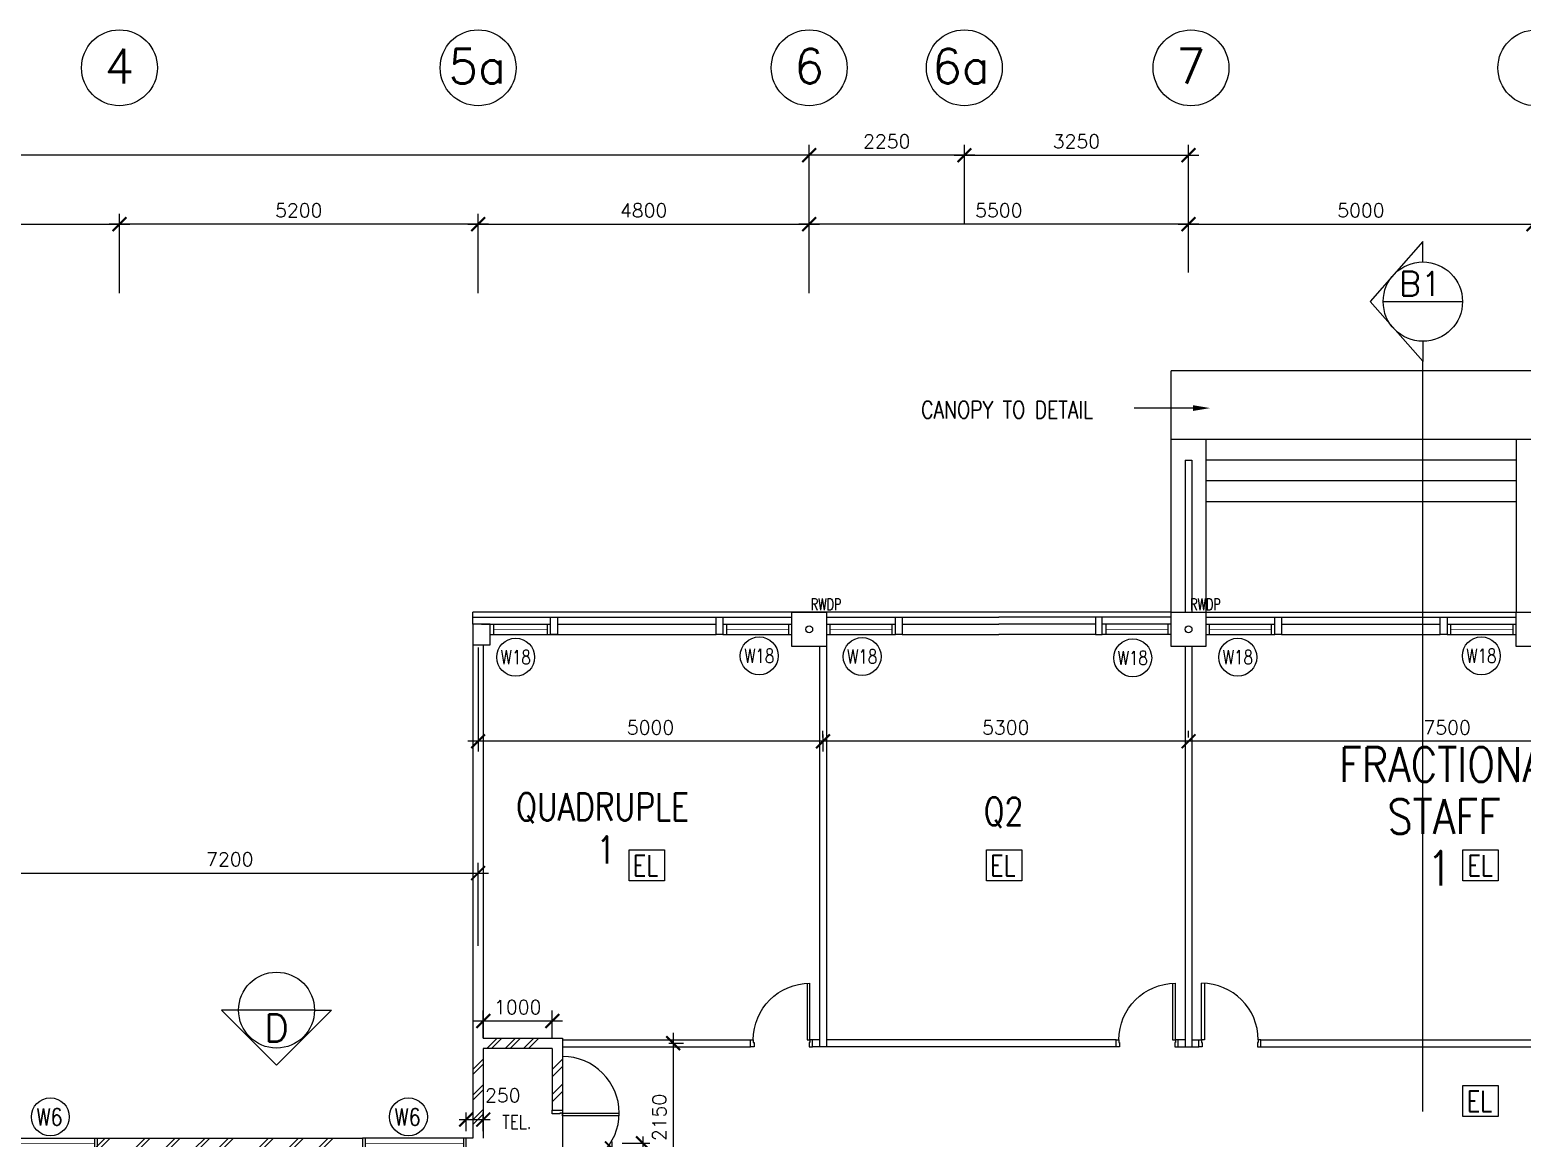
# Model space of a CAD drawing. Header units: feet. Extents: x 1613173 to 1750704, y -859418 to -757301.
# Drawn here: x 1639161 to 1660797, y -783799 to -767735 of the extents above; entities that cross this region are included whole.
import ezdxf
from ezdxf.enums import TextEntityAlignment as Align

# ---------------------------------------------------------------- set-up
doc = ezdxf.new("R2010")
doc.units = ezdxf.units.FT
doc.header["$LTSCALE"] = 13
doc.header["$MEASUREMENT"] = 0
doc.linetypes.add('HIDDEN', pattern=[0.375, 0.25, -0.125])
doc.layers.get('0').update_dxf_attribs({"linetype": 'CONTINUOUS'})
for name, color, linetype in [('-EL & K', 10, 'CONTINUOUS'), ('AR', 7, 'CONTINUOUS'), ('AR1', 7, 'CONTINUOUS'), ('COL', 3, 'CONTINUOUS'), ('DIM', 7, 'CONTINUOUS'), ('DR', 7, 'CONTINUOUS'), ('extension', 1, 'CONTINUOUS'), ('GRID-T', 7, 'CONTINUOUS'), ('H', 1, 'CONTINUOUS'), ('hatch', 7, 'CONTINUOUS'), ('LINE', 7, 'CONTINUOUS'), ('partition', 7, 'CONTINUOUS'), ('RWDP', 145, 'CONTINUOUS'), ('SPEC', 7, 'CONTINUOUS'), ('stair', 7, 'CONTINUOUS'), ('T25', 7, 'CONTINUOUS'), ('T50', 4, 'CONTINUOUS'), ('WALL', 2, 'CONTINUOUS'), ('WIN', 5, 'CONTINUOUS'), ('WIN-T', 7, 'CONTINUOUS')]:
    doc.layers.add(name, color=color, linetype=linetype)
doc.styles.add('DIMTEXT', font='romans.shx', dxfattribs={"width": 0.8})
doc.styles.add('E', font='ROMANS.SHX', dxfattribs={"width": 0.9})
doc.styles.add('ROMANS', font='romans')
doc.styles.get("Standard").update_dxf_attribs({"font": 'ROMANS.SHX'})
doc.dimstyles.new('STANDARD$0', dxfattribs={"dimscale": 0, "dimtxt": 8, "dimasz": 6, "dimexe": 1, "dimexo": 1, "dimgap": 3, "dimtad": 1, "dimdec": 0, "dimlfac": -1, "dimrnd": 1, "dimzin": 0, "dimdsep": 46, "dimtxsty": 'Standard', "dimcen": 0, "dimclrd": 5, "dimclre": 250, "dimadec": 0, "dimazin": 0, "dimtfac": 1, "dimtdec": 4, "dimtofl": 0, "dimtmove": 0, "dimatfit": 3, "dimfxl": 1, "dimtolj": 1, "dimtzin": 0, "dimarcsym": 0})

# ---------------------------------------------------------------- blocks, each defined once
blk = doc.blocks.new('_ARCHTICK')
at = {"color": 0, "linetype": 'ByBlock', "const_width": 0.15}
blk.add_lwpolyline([(-0.5, -0.5), (0.5, 0.5)], dxfattribs=at)
blk = doc.blocks.new('*D147')
at = {"layer": 'DIM', "color": 7, "lineweight": -2, "transparency": 16777216}
for p, q in [((1650610, -769552), (1625310, -769552)), ((1625460, -770950), (1625460, -769402)), ((1650460, -770950), (1650460, -769402))]:
    blk.add_line(p, q, dxfattribs=at)
at = {"layer": 'DIM', "color": 7, "lineweight": -2, "transparency": 16777216, "xscale": 200, "yscale": 200, "zscale": 200}
for p, rotation in [((1625460, -769552), 180.0000000117521), ((1650460, -769552), 1.175219921378812e-08)]:
    blk.add_blockref('_ARCHTICK', p, dxfattribs=dict(at, rotation=rotation))
at = {"layer": 'DIM', "color": 7, "transparency": 16777216, "insert": (1637960, -769352), "char_height": 200, "attachment_point": 5, "rotation": 0, "style": 'ROMANS'}
blk.add_mtext('\\A1;25000', dxfattribs=at)
blk = doc.blocks.new('*D148')
at = {"layer": 'DIM', "color": 7, "lineweight": -2, "transparency": 16777216}
for p, q in [((1645660, -771552), (1645660, -770402)), ((1650460, -771552), (1650460, -770402)), ((1645510, -770552), (1650610, -770552))]:
    blk.add_line(p, q, dxfattribs=at)
at = {"layer": 'DIM', "color": 7, "lineweight": -2, "transparency": 16777216, "xscale": 200, "yscale": 200, "zscale": 200, "rotation": 180}
blk.add_blockref('_ARCHTICK', (1645660, -770552), dxfattribs=at)
at = {"layer": 'DIM', "color": 7, "lineweight": -2, "transparency": 16777216, "xscale": 200, "yscale": 200, "zscale": 200}
blk.add_blockref('_ARCHTICK', (1650460, -770552), dxfattribs=at)
at = {"layer": 'DIM', "color": 7, "transparency": 16777216, "insert": (1648060, -770352), "char_height": 200, "attachment_point": 5, "style": 'ROMANS'}
blk.add_mtext('\\A1;4800', dxfattribs=at)
blk = doc.blocks.new('*D149')
at = {"layer": 'DIM', "color": 7, "lineweight": -2, "transparency": 16777216}
for p, q in [((1640460, -771552), (1640460, -770402)), ((1645660, -771552), (1645660, -770402)), ((1645810, -770552), (1640310, -770552))]:
    blk.add_line(p, q, dxfattribs=at)
at = {"layer": 'DIM', "color": 7, "lineweight": -2, "transparency": 16777216, "xscale": 200, "yscale": 200, "zscale": 200}
for p, rotation in [((1640460, -770552), 180.0000000117547), ((1645660, -770552), 1.175475716763685e-08)]:
    blk.add_blockref('_ARCHTICK', p, dxfattribs=dict(at, rotation=rotation))
at = {"layer": 'DIM', "color": 7, "transparency": 16777216, "insert": (1643060, -770352), "char_height": 200, "attachment_point": 5, "rotation": 0, "style": 'ROMANS'}
blk.add_mtext('\\A1;5200', dxfattribs=at)
blk = doc.blocks.new('*D151')
at = {"layer": 'DIM', "color": 7, "lineweight": -2, "transparency": 16777216}
for p, q in [((1638310, -779957), (1645810, -779957)), ((1638460, -781014), (1638460, -779807)), ((1645660, -781014), (1645660, -779807))]:
    blk.add_line(p, q, dxfattribs=at)
at = {"layer": 'DIM', "color": 7, "lineweight": -2, "transparency": 16777216, "xscale": 200, "yscale": 200, "zscale": 200, "rotation": 180}
blk.add_blockref('_ARCHTICK', (1638460, -779957), dxfattribs=at)
at = {"layer": 'DIM', "color": 7, "lineweight": -2, "transparency": 16777216, "xscale": 200, "yscale": 200, "zscale": 200}
blk.add_blockref('_ARCHTICK', (1645660, -779957), dxfattribs=at)
at = {"layer": 'DIM', "color": 7, "transparency": 16777216, "insert": (1642060, -779757), "char_height": 200, "attachment_point": 5, "style": 'ROMANS'}
blk.add_mtext('\\A1;7200', dxfattribs=at)
blk = doc.blocks.new('*D153')
at = {"layer": 'DIM', "color": 7, "lineweight": -2, "transparency": 16777216}
for p, q in [((1635460, -771552), (1635460, -770402)), ((1640460, -771552), (1640460, -770402)), ((1635310, -770552), (1640610, -770552))]:
    blk.add_line(p, q, dxfattribs=at)
at = {"layer": 'DIM', "color": 7, "lineweight": -2, "transparency": 16777216, "xscale": 200, "yscale": 200, "zscale": 200, "rotation": 180}
blk.add_blockref('_ARCHTICK', (1635460, -770552), dxfattribs=at)
at = {"layer": 'DIM', "color": 7, "lineweight": -2, "transparency": 16777216, "xscale": 200, "yscale": 200, "zscale": 200}
blk.add_blockref('_ARCHTICK', (1640460, -770552), dxfattribs=at)
at = {"layer": 'DIM', "color": 7, "transparency": 16777216, "insert": (1637960, -770352), "char_height": 200, "attachment_point": 5, "style": 'ROMANS'}
blk.add_mtext('\\A1;5000', dxfattribs=at)
blk = doc.blocks.new('d900-1b1')
at = {"layer": 'DR'}
for p, q in [((40, 100), (40, 920)), ((80, 919), (80, 100)), ((0, 0), (0, 100)), ((0, 100), (40, 100)), ((50, 0), (0, 0)), ((80, 100), (40, 100)), ((40, 100), (40, 60)), ((40, 60), (50, 60)), ((50, 60), (50, 0)), ((860, 60), (850, 60)), ((850, 60), (850, 0)), ((850, 0), (900, 0)), ((860, 100), (860, 60)), ((900, 100), (860, 100)), ((900, 0), (900, 100))]:
    blk.add_line(p, q, dxfattribs=at)
blk.add_arc((40, 100), 820, 0, 90, dxfattribs=at)
blk = doc.blocks.new('*D166')
at = {"layer": 'DIM', "color": 7, "lineweight": -2, "transparency": 16777216}
for p, q in [((1652860, -769552), (1650310, -769552)), ((1650460, -770552), (1650460, -769402)), ((1652710, -770552), (1652710, -769402))]:
    blk.add_line(p, q, dxfattribs=at)
at = {"layer": 'DIM', "color": 7, "lineweight": -2, "transparency": 16777216, "xscale": 200, "yscale": 200, "zscale": 200}
for p, rotation in [((1650460, -769552), 179.999999988228), ((1652710, -769552), 359.999999988228)]:
    blk.add_blockref('_ARCHTICK', p, dxfattribs=dict(at, rotation=rotation))
at = {"layer": 'DIM', "color": 7, "transparency": 16777216, "insert": (1651585, -769352), "char_height": 200, "attachment_point": 5, "rotation": 360, "style": 'ROMANS'}
blk.add_mtext('\\A1;2250', dxfattribs=at)
blk = doc.blocks.new('*D169')
at = {"layer": 'DIM', "color": 7, "lineweight": -2, "transparency": 16777216}
for p, q in [((1650460, -771252), (1650460, -770402)), ((1655960, -771252), (1655960, -770402)), ((1656110, -770552), (1650310, -770552))]:
    blk.add_line(p, q, dxfattribs=at)
at = {"layer": 'DIM', "color": 7, "lineweight": -2, "transparency": 16777216, "xscale": 200, "yscale": 200, "zscale": 200}
for p, rotation in [((1650460, -770552), 179.9999999882509), ((1655960, -770552), 359.9999999882509)]:
    blk.add_blockref('_ARCHTICK', p, dxfattribs=dict(at, rotation=rotation))
at = {"layer": 'DIM', "color": 7, "transparency": 16777216, "insert": (1653210, -770352), "char_height": 200, "attachment_point": 5, "rotation": 360, "style": 'ROMANS'}
blk.add_mtext('\\A1;5500', dxfattribs=at)
blk = doc.blocks.new('*D170')
at = {"layer": 'DIM', "color": 7, "lineweight": -2, "transparency": 16777216}
for p, q in [((1655960, -771252), (1655960, -770402)), ((1660960, -771252), (1660960, -770402)), ((1655810, -770552), (1661110, -770552))]:
    blk.add_line(p, q, dxfattribs=at)
at = {"layer": 'DIM', "color": 7, "lineweight": -2, "transparency": 16777216, "xscale": 200, "yscale": 200, "zscale": 200, "rotation": 180}
blk.add_blockref('_ARCHTICK', (1655960, -770552), dxfattribs=at)
at = {"layer": 'DIM', "color": 7, "lineweight": -2, "transparency": 16777216, "xscale": 200, "yscale": 200, "zscale": 200}
blk.add_blockref('_ARCHTICK', (1660960, -770552), dxfattribs=at)
at = {"layer": 'DIM', "color": 7, "transparency": 16777216, "insert": (1658460, -770352), "char_height": 200, "attachment_point": 5, "style": 'ROMANS'}
blk.add_mtext('\\A1;5000', dxfattribs=at)
blk = doc.blocks.new('*D180')
at = {"layer": 'DIM', "color": 7, "lineweight": -2, "transparency": 16777216}
for p, q in [((1652560, -769552), (1656110, -769552)), ((1652710, -770552), (1652710, -769402)), ((1655960, -770552), (1655960, -769402))]:
    blk.add_line(p, q, dxfattribs=at)
at = {"layer": 'DIM', "color": 7, "lineweight": -2, "transparency": 16777216, "xscale": 200, "yscale": 200, "zscale": 200, "rotation": 180}
blk.add_blockref('_ARCHTICK', (1652710, -769552), dxfattribs=at)
at = {"layer": 'DIM', "color": 7, "lineweight": -2, "transparency": 16777216, "xscale": 200, "yscale": 200, "zscale": 200}
blk.add_blockref('_ARCHTICK', (1655960, -769552), dxfattribs=at)
at = {"layer": 'DIM', "color": 7, "transparency": 16777216, "insert": (1654335, -769352), "char_height": 200, "attachment_point": 5, "style": 'ROMANS'}
blk.add_mtext('\\A1;3250', dxfattribs=at)
blk = doc.blocks.new('*D207')
at = {"layer": 'DIM', "color": 7, "lineweight": -2, "transparency": 16777216}
for p, q in [((1648488, -782274), (1648488, -784724)), ((1648423, -782424), (1648638, -782424)), ((1648423, -784574), (1648638, -784574))]:
    blk.add_line(p, q, dxfattribs=at)
at = {"layer": 'DIM', "color": 7, "lineweight": -2, "transparency": 16777216, "xscale": 200, "yscale": 200, "zscale": 200}
for p, rotation in [((1648488, -782424), 90), ((1648488, -784574), 270)]:
    blk.add_blockref('_ARCHTICK', p, dxfattribs=dict(at, rotation=rotation))
at = {"layer": 'DIM', "color": 7, "transparency": 16777216, "insert": (1648288, -783499), "char_height": 200, "attachment_point": 5, "rotation": 90, "style": 'ROMANS'}
blk.add_mtext('\\A1;2150', dxfattribs=at)
blk = doc.blocks.new('DR-900-B')
at = {"layer": 'DR'}
for p, q in [((0, 900), (-150, 900)), ((-150, 900), (-150, 860)), ((0, 850), (0, 900)), ((-150, 860), (-110, 860)), ((-110, 860), (-110, 850)), ((-110, 850), (0, 850)), ((-150, 40), (-970, 40)), ((-969, 80), (-150, 80)), ((-150, 80), (-150, 40)), ((-150, 40), (-110, 40)), ((-150, 0), (-150, 40)), ((0, 0), (-150, 0)), ((-110, 50), (0, 50)), ((-110, 40), (-110, 50)), ((0, 50), (0, 0))]:
    blk.add_line(p, q, dxfattribs=at)
blk.add_arc((-150, 40), 820, 90, 180, dxfattribs=at)
blk = doc.blocks.new('*D256')
at = {"layer": 'DIM', "color": 7, "lineweight": -2, "transparency": 16777216}
for p, q in [((1645585, -782101), (1646885, -782101)), ((1645735, -782349), (1645735, -781951)), ((1646735, -782349), (1646735, -781951))]:
    blk.add_line(p, q, dxfattribs=at)
at = {"layer": 'DIM', "color": 7, "lineweight": -2, "transparency": 16777216, "xscale": 200, "yscale": 200, "zscale": 200, "rotation": 180}
blk.add_blockref('_ARCHTICK', (1645735, -782101), dxfattribs=at)
at = {"layer": 'DIM', "color": 7, "lineweight": -2, "transparency": 16777216, "xscale": 200, "yscale": 200, "zscale": 200}
blk.add_blockref('_ARCHTICK', (1646735, -782101), dxfattribs=at)
at = {"layer": 'DIM', "color": 7, "transparency": 16777216, "insert": (1646235, -781901), "char_height": 200, "attachment_point": 5, "style": 'ROMANS'}
blk.add_mtext('\\A1;1000', dxfattribs=at)
blk = doc.blocks.new('*D237')
at = {"layer": 'DIM', "color": 7, "lineweight": -2, "transparency": 16777216}
for p, q in [((1655960, -777992), (1655960, -777897)), ((1663460, -777992), (1663460, -777897)), ((1663610, -778047), (1655810, -778047))]:
    blk.add_line(p, q, dxfattribs=at)
at = {"layer": 'DIM', "color": 7, "lineweight": -2, "transparency": 16777216, "xscale": 200, "yscale": 200, "zscale": 200, "rotation": 180}
blk.add_blockref('_ARCHTICK', (1655960, -778047), dxfattribs=at)
at = {"layer": 'DIM', "color": 7, "lineweight": -2, "transparency": 16777216, "xscale": 200, "yscale": 200, "zscale": 200}
blk.add_blockref('_ARCHTICK', (1663460, -778047), dxfattribs=at)
at = {"layer": 'DIM', "color": 7, "transparency": 16777216, "insert": (1659710, -777847), "char_height": 200, "attachment_point": 5, "style": 'ROMANS'}
blk.add_mtext('\\A1;7500', dxfattribs=at)
blk = doc.blocks.new('*D238')
at = {"layer": 'DIM', "color": 7, "lineweight": -2, "transparency": 16777216}
for p, q in [((1650660, -777992), (1650660, -777897)), ((1655960, -777992), (1655960, -777897)), ((1656110, -778047), (1650510, -778047))]:
    blk.add_line(p, q, dxfattribs=at)
at = {"layer": 'DIM', "color": 7, "lineweight": -2, "transparency": 16777216, "xscale": 200, "yscale": 200, "zscale": 200, "rotation": 180}
blk.add_blockref('_ARCHTICK', (1650660, -778047), dxfattribs=at)
at = {"layer": 'DIM', "color": 7, "lineweight": -2, "transparency": 16777216, "xscale": 200, "yscale": 200, "zscale": 200}
blk.add_blockref('_ARCHTICK', (1655960, -778047), dxfattribs=at)
at = {"layer": 'DIM', "color": 7, "transparency": 16777216, "insert": (1653310, -777847), "char_height": 200, "attachment_point": 5, "style": 'ROMANS'}
blk.add_mtext('\\A1;5300', dxfattribs=at)
blk = doc.blocks.new('*D239')
at = {"layer": 'DIM', "color": 7, "lineweight": -2, "transparency": 16777216}
for p, q in [((1645660, -776688), (1645660, -778197)), ((1650660, -777948), (1650660, -778197)), ((1650810, -778047), (1645510, -778047))]:
    blk.add_line(p, q, dxfattribs=at)
at = {"layer": 'DIM', "color": 7, "lineweight": -2, "transparency": 16777216, "xscale": 200, "yscale": 200, "zscale": 200, "rotation": 180}
blk.add_blockref('_ARCHTICK', (1645660, -778047), dxfattribs=at)
at = {"layer": 'DIM', "color": 7, "lineweight": -2, "transparency": 16777216, "xscale": 200, "yscale": 200, "zscale": 200}
blk.add_blockref('_ARCHTICK', (1650660, -778047), dxfattribs=at)
at = {"layer": 'DIM', "color": 7, "transparency": 16777216, "insert": (1648160, -777847), "char_height": 200, "attachment_point": 5, "style": 'ROMANS'}
blk.add_mtext('\\A1;5000', dxfattribs=at)
blk = doc.blocks.new('*D52')
at = {"layer": 'DIM', "color": 7, "lineweight": -2, "transparency": 16777216}
for p, q in [((1648788, -783985), (1649192, -783985)), ((1649092, -788085), (1649092, -783885)), ((1648788, -787985), (1649192, -787985))]:
    blk.add_line(p, q, dxfattribs=at)
at = {"layer": 'DIM', "color": 7, "lineweight": -2, "transparency": 16777216, "xscale": 200, "yscale": 200, "zscale": 200}
for p, rotation in [((1649092, -783985), 90), ((1649092, -787985), 270)]:
    blk.add_blockref('_ARCHTICK', p, dxfattribs=dict(at, rotation=rotation))
at = {"layer": 'DIM', "color": 7, "transparency": 16777216, "insert": (1648892, -785985), "char_height": 200, "attachment_point": 5, "rotation": 90, "style": 'ROMANS'}
blk.add_mtext('\\A1;4000', dxfattribs=at)
blk = doc.blocks.new('*D53')
at = {"layer": 'DIM', "color": 7, "lineweight": -2, "transparency": 16777216}
for p, q in [((1648338, -785985), (1648742, -785985)), ((1648642, -788010), (1648642, -785885)), ((1648338, -787910), (1648742, -787910))]:
    blk.add_line(p, q, dxfattribs=at)
at = {"layer": 'DIM', "color": 7, "lineweight": -2, "transparency": 16777216, "xscale": 200, "yscale": 200, "zscale": 200}
for p, rotation in [((1648642, -785985), 90), ((1648642, -787910), 270)]:
    blk.add_blockref('_ARCHTICK', p, dxfattribs=dict(at, rotation=rotation))
at = {"layer": 'DIM', "color": 7, "transparency": 16777216, "insert": (1648442, -786948), "char_height": 200, "attachment_point": 5, "rotation": 90, "style": 'ROMANS'}
blk.add_mtext('\\A1;1925', dxfattribs=at)
blk = doc.blocks.new('*D54')
at = {"layer": 'DIM', "color": 7, "lineweight": -2, "transparency": 16777216}
for p, q in [((1648338, -784060), (1648742, -784060)), ((1648642, -783960), (1648642, -786085)), ((1648338, -785985), (1648742, -785985))]:
    blk.add_line(p, q, dxfattribs=at)
at = {"layer": 'DIM', "color": 7, "lineweight": -2, "transparency": 16777216, "xscale": 200, "yscale": 200, "zscale": 200}
for p, rotation in [((1648642, -784060), 90), ((1648642, -785985), 270)]:
    blk.add_blockref('_ARCHTICK', p, dxfattribs=dict(at, rotation=rotation))
at = {"layer": 'DIM', "color": 7, "transparency": 16777216, "insert": (1648442, -785023), "char_height": 200, "attachment_point": 5, "rotation": 90, "style": 'ROMANS'}
blk.add_mtext('\\A1;1925', dxfattribs=at)
blk = doc.blocks.new('*D55')
at = {"layer": 'DIM', "color": 7, "lineweight": -2, "transparency": 16777216}
for p, q in [((1646426, -783641), (1646876, -783641)), ((1646526, -783810), (1646526, -783541)), ((1646776, -783810), (1646776, -783541))]:
    blk.add_line(p, q, dxfattribs=at)
at = {"layer": 'DIM', "color": 7, "lineweight": -2, "transparency": 16777216, "xscale": 200, "yscale": 200, "zscale": 200, "rotation": 180}
blk.add_blockref('_ARCHTICK', (1646526, -783641), dxfattribs=at)
at = {"layer": 'DIM', "color": 7, "lineweight": -2, "transparency": 16777216, "xscale": 200, "yscale": 200, "zscale": 200}
blk.add_blockref('_ARCHTICK', (1646776, -783641), dxfattribs=at)
at = {"layer": 'DIM', "color": 7, "transparency": 16777216, "insert": (1647059, -783291), "char_height": 200, "attachment_point": 5, "style": 'ROMANS'}
blk.add_mtext('\\A1;250', dxfattribs=at)
blk = doc.blocks.new('AMSTR2-E')
at = {"layer": 'hatch', "color": 1}
for p, q in [((1643.1, -150), (1793.1, 0)), ((1714.8, -150), (1864.8, 0)), ((2223.5, -150), (2373.5, 0)), ((2295.1, -150), (2445.1, 0)), ((2657.5, -150), (2807.5, 0)), ((2729.1, -150), (2879.1, 0)), ((3090.4, -150), (3240.4, 0)), ((3162, -150), (3312, 0)), ((3431.1, -150), (3581.1, 0)), ((3502.8, -150), (3652.8, 0)), ((4011.5, -150), (4161.5, 0)), ((4083.1, -150), (4233.1, 0)), ((4445.5, -150), (4595.5, 0)), ((4517.1, -150), (4667.1, 0)), ((4878.4, -150), (5028.4, 0)), ((4950, -150), (5100, 0))]:
    blk.add_line(p, q, dxfattribs=at)
at = {"layer": 'stair', "color": 193}
for p, q in [((1940, -150), (1940, -250)), ((1990, -150), (1990, -200)), ((3082.6, -200), (1990, -200)), ((2951.7, -200), (2951.7, -150)), ((3001.7, -200), (3001.7, -150)), ((5210, -200), (3183.1, -200)), ((3938.3, -200), (3938.3, -150)), ((3988.3, -200), (3988.3, -150)), ((5210, -150), (5210, -200)), ((5260, -150), (5260, -250)), ((3111.1, -250), (1940, -250)), ((5260, -250), (3211.7, -250)), ((1940, -1975), (5260, -1975)), ((1940, -1975), (1940, -2175)), ((1990, -2025), (5210, -2025)), ((1990, -2025), (1990, -2125)), ((1990, -2125), (5210, -2125)), ((3864.3, -2025), (3862.2, -2025)), ((5210, -2025), (5210, -2125)), ((5260, -1975), (5260, -2175)), ((1940, -2175), (5260, -2175)), ((1940, -4000), (1940, -3900)), ((5260, -3900), (1940, -3900)), ((1990, -4000), (1990, -3950)), ((5210, -3950), (1990, -3950)), ((2951.7, -3950), (2951.7, -4000)), ((3001.7, -3950), (3001.7, -4000)), ((3938.3, -3950), (3938.3, -4000)), ((3988.3, -3950), (3988.3, -4000)), ((5210, -3950), (5210, -4000)), ((5260, -3900), (5260, -4000))]:
    blk.add_line(p, q, dxfattribs=at)
at = {"layer": 'stair'}
for p, q in [((2300, -150), (2300, -200)), ((2560, -150), (2560, -200)), ((2820, -150), (2820, -200)), ((3080, -150), (3080, -200)), ((3340, -150), (3340, -200)), ((3600, -150), (3600, -200)), ((3860, -150), (3860, -200)), ((4120, -150), (4120, -200)), ((4380, -150), (4380, -200)), ((4640, -150), (4640, -200)), ((4900, -150), (4900, -200)), ((5160, -150), (5160, -200)), ((2300, -250), (2300, -1975)), ((2560, -250), (2560, -1975)), ((2820, -250), (2820, -1975)), ((3080, -250), (3080, -1975)), ((3340, -250), (3340, -474.5)), ((3600, -250), (3600, -1052.3)), ((3860, -250), (3860, -1975)), ((4120, -250), (4120, -1975)), ((4380, -250), (4380, -1975)), ((4640, -250), (4640, -1975)), ((4900, -250), (4900, -1975)), ((5160, -250), (5160, -1975)), ((3340, -650.4), (3340, -1975)), ((3340, -1078.4), (927.4, -1078.4)), ((927.4, -1078.4), (927.4, -3062.5)), ((3860, -1078.4), (5160, -1078.4)), ((3600, -1114.3), (3600, -1637.4)), ((3600, -1637.4), (3600, -1975)), ((2040, -2075), (3839.3, -2075)), ((2040, -2075), (5160, -2075)), ((2040, -2075), (2040, -2125)), ((2300, -2025), (2300, -2075)), ((2300, -2025), (2300, -2075)), ((2300, -2075), (2300, -2125)), ((2560, -2025), (2560, -2075)), ((2560, -2025), (2560, -2075)), ((2560, -2075), (2560, -2125)), ((2820, -2025), (2820, -2075)), ((2820, -2025), (2820, -2075)), ((2820, -2075), (2820, -2125)), ((3080, -2025), (3080, -2075)), ((3080, -2025), (3080, -2075)), ((3080, -2075), (3080, -2125)), ((3340, -2025), (3340, -2075)), ((3340, -2025), (3340, -2075)), ((3340, -2075), (3340, -2125)), ((3600, -2025), (3600, -2070.6)), ((3600, -2025), (3600, -2075)), ((3600, -2075), (3600, -2125)), ((3860, -2025), (3860, -2125)), ((4120, -2025), (4120, -2075)), ((4120, -2075), (4120, -2125)), ((4120, -2075), (4120, -2125)), ((4380, -2025), (4380, -2075)), ((4380, -2075), (4380, -2125)), ((4380, -2075), (4380, -2125)), ((4640, -2025), (4640, -2075)), ((4640, -2075), (4640, -2125)), ((4900, -2025), (4900, -2075)), ((4900, -2075), (4900, -2125)), ((5160, -2025), (5160, -2075)), ((2040, -2175), (2040, -3900)), ((2300, -2175), (2300, -3900)), ((2560, -2175), (2560, -3900)), ((2820, -2175), (2820, -3900)), ((3080, -2175), (3080, -3900)), ((3340, -2175), (3340, -3900)), ((3600, -2175), (3600, -3900)), ((3860, -2175), (3860, -3900)), ((4120, -2175), (4120, -3900)), ((4380, -2175), (4380, -3900)), ((4640, -2175), (4640, -3900)), ((4900, -2175), (4900, -3900)), ((4900, -3062.5), (927.4, -3062.5)), ((2040, -3950), (2040, -4000)), ((2300, -3950), (2300, -4000)), ((2560, -3950), (2560, -4000)), ((2820, -3950), (2820, -4000)), ((3080, -3950), (3080, -4000)), ((3340, -3950), (3340, -4000)), ((3600, -3950), (3600, -4000)), ((3860, -3950), (3860, -4000)), ((4120, -3950), (4120, -4000)), ((4380, -3950), (4380, -4000)), ((4640, -3950), (4640, -4000)), ((4900, -3950), (4900, -4000))]:
    blk.add_line(p, q, dxfattribs=at)
at = {"layer": 'stair', "color": 5, "linetype": 'HIDDEN'}
for p, q in [((7125, -150), (8812.7, -150)), ((9398, -2075), (5210, -2075)), ((7125, -4000), (8812.7, -4000))]:
    blk.add_line(p, q, dxfattribs=at)
at = {"layer": 'stair'}
for points in [[(3054, -150), (3542.9, -1005.3), (3470.6, -1046.6), (3744.1, -1189.7), (3671.9, -1231), (4214, -2079.3)], [(3154.5, -150), (3635.7, -991.9), (3563.5, -1033.2), (3837, -1176.3), (3764.8, -1217.6), (4314.5, -2079.3)]]:
    blk.add_lwpolyline(points, dxfattribs=at)
at = {"layer": 'stair', "color": 4, "linetype": 'Continuous'}
for points in [[(3205.2, -741.4), (3340, -1078.4), (3205.2, -1415.5)], [(3994.8, -741.4), (3860, -1078.4), (3994.8, -1415.5)]]:
    blk.add_lwpolyline(points, dxfattribs=at)
at = {"layer": 'stair', "color": 2, "linetype": 'Continuous'}
for centre in [(5160, -1078.4), (4900, -3062.5)]:
    blk.add_circle(centre, 62.5, dxfattribs=at)
at = {"layer": 'stair', "color": 1, "linetype": 'HIDDEN'}
for centre, start, end in [((2040, -2075), 90, 270), ((5160, -2075), 270, 90)]:
    blk.add_arc(centre, 1925, start, end, dxfattribs=at)
at = {"layer": 'WALL'}
for p, q in [((1675, 0), (1675, -150)), ((1675, 0), (5525, 0)), ((5525, 0), (5525, -150)), ((1675, -150), (5525, -150)), ((7025, -150), (7025, 0)), ((7125, 0), (7025, 0)), ((7125, -150), (7025, -150))]:
    blk.add_line(p, q, dxfattribs=at)
at = {"layer": 'WIN'}
for p, q in [((175, 0), (1675, 0)), ((1637, 0), (1637, -150)), ((7025, 0), (5525, 0)), ((175, -150), (1675, -150)), ((213, 0), (213, -150)), ((7025, -150), (5525, -150)), ((5563, 0), (5563, -150)), ((6987, 0), (6987, -150))]:
    blk.add_line(p, q, dxfattribs=at)
at = {"layer": 'WIN', "const_width": 10, "flags": 128}
for points in [[(213, -75), (1637, -75)], [(6987, -75), (5563, -75)]]:
    blk.add_lwpolyline(points, dxfattribs=at)
at = {"color": 2, "style": 'ROMANS', "width": 0.85}
for s, p in [('STAIR', (5751, -1998.7)), ('1', (6170.8, -2389.9))]:
    blk.add_text(s, height=300, dxfattribs=at).set_placement(p)
at = {"layer": 'stair', "color": 7, "linetype": 'Continuous', "style": 'ROMANS', "width": 0.7}
for s, p in [('13', (2305.7, -1870.8)), ('14', (2564.5, -1870.8)), ('15', (2823.7, -1870.8)), ('16', (3091.2, -1870.8)), ('17', (3363.8, -1870.8)), ('18', (3646.4, -1870.8)), ('19', (3882.4, -1870.8)), ('20', (4170.7, -1870.8)), ('21', (4420.5, -1870.8)), ('22', (4690.7, -1870.8)), ('23', (4939.7, -1870.8)), ('24', (5198.7, -1870.8)), ('12', (1810.6, -2448.5)), ('11', (2091.6, -2448.5)), ('10', (2349.7, -2448.5)), ('9', (2693.6, -2458.5)), ('8', (2955, -2458.5)), ('7', (3204.5, -2469)), ('6', (3463.1, -2463.7)), ('5', (3724.5, -2463.7)), ('4', (3985.9, -2463.7)), ('3', (4244.5, -2458.5)), ('2', (4494, -2458.5)), ('1', (4798.6, -2459))]:
    blk.add_text(s, height=150, dxfattribs=at).set_placement(p)
at = {"layer": 'DIM', "color": 1}
dim = blk.add_linear_dim(base=(7275, 268.9), p1=(7025, 0), p2=(7275, 0), dimstyle='STANDARD$0', override={"dimscale": 100, "dimtxt": 2, "dimasz": 2, "dimgap": 1, "dimtxsty": 'ROMANS', "dimblk": 'ARCHTICK', "dimdle": 1, "dimclrd": 7, "dimclre": 7, "dimclrt": 7, "dimtdec": 0, "dimtmove": 2}, dxfattribs=at)
dim.commit()
dim.dimension.update_dxf_attribs({"geometry": '*D55', "text_midpoint": (7558.5, 618.9), "dimtype": 128, "insert": (-1639500.9, 783910.4)})
at = {"layer": 'DIM'}
for p1, p2, distance, picture, middle in [((9187, -4075), (9187, -75), -403.9, '*D52', (9390.9, -2075)), ((8736.9, -150), (8736.9, -2075), 403.9, '*D54', (8940.7, -1112.5)), ((8736.9, -4000), (8736.9, -2075), -403.9, '*D53', (8940.7, -3037.5))]:
    dim = blk.add_aligned_dim(p1=p1, p2=p2, distance=distance, dimstyle='STANDARD$0', override={"dimscale": 100, "dimtxt": 2, "dimasz": 2, "dimgap": 1, "dimtxsty": 'ROMANS', "dimblk": 'ARCHTICK', "dimdle": 1, "dimclrd": 7, "dimclre": 7, "dimclrt": 7, "dimtdec": 0, "dimtmove": 2}, dxfattribs=at)
    dim.commit()
    dim.dimension.update_dxf_attribs({"geometry": picture, "text_midpoint": middle, "insert": (-1639500.9, 783910.4)})

msp = doc.modelspace()

# ---------------------------------------------------------------- linework, layer by layer
at = {"layer": '-EL & K', "color": 0}
for p, q in [((1647850.2, -780067.3), (1647850.2, -779620.2)), ((1647850.2, -779620.2), (1648364.1, -779620.2)), ((1648364.1, -779620.2), (1648364.1, -780067.3)), ((1653030.5, -780067.3), (1653030.5, -779620.2)), ((1653030.5, -779620.2), (1653544.4, -779620.2)), ((1653544.4, -779620.2), (1653544.4, -780067.3)), ((1659937.5, -780067.3), (1659937.5, -779620.2)), ((1659937.5, -779620.2), (1660451.4, -779620.2)), ((1660451.4, -779620.2), (1660451.4, -780067.3)), ((1648364.1, -780067.3), (1647850.2, -780067.3)), ((1653544.4, -780067.3), (1653030.5, -780067.3)), ((1660451.4, -780067.3), (1659937.5, -780067.3)), ((1659937.5, -783485), (1659937.5, -783037.9)), ((1659937.5, -783037.9), (1660451.4, -783037.9)), ((1660451.4, -783037.9), (1660451.4, -783485)), ((1660451.4, -783485), (1659937.5, -783485))]:
    msp.add_line(p, q, dxfattribs=at)
at = {"color": 0}
for p, q in [((1645585.2, -776249.1), (1650210.2, -776249.1)), ((1645585.2, -776349.1), (1645585.2, -776249.1)), ((1650710.2, -776249.1), (1653210.2, -776249.1)), ((1655710.2, -776249.1), (1653210.2, -776249.1)), ((1656210.2, -776249.1), (1660710.2, -776249.1))]:
    msp.add_line(p, q, dxfattribs=at)
at = {"layer": 'AR', "color": 0}
for p, q in [((1659357.6, -770803.5), (1658595.3, -771671)), ((1659357.6, -771098.6), (1659357.6, -770803.5)), ((1659357.6, -772538.5), (1658595.3, -771671)), ((1658782.6, -771673.6), (1659932.6, -771673.6)), ((1659357.6, -772248.6), (1659357.6, -772543.7)), ((1659357.6, -783413.2), (1659357.6, -772538.5)), ((1642187.8, -781943.4), (1641940.8, -781943.4)), ((1641940.8, -781943.4), (1642737.8, -782740.3)), ((1643287.8, -781943.4), (1642187.8, -781943.4)), ((1643534.7, -781943.4), (1642737.8, -782740.3)), ((1643287.8, -781943.4), (1643534.7, -781943.4))]:
    msp.add_line(p, q, dxfattribs=at)
for centre, radius in [((1659357.6, -771673.6), 575), ((1642737.8, -781943.4), 550)]:
    msp.add_circle(centre, radius, dxfattribs=at)
at = {"layer": 'COL', "color": 0}
for points in [[(1650210.2, -776174.1), (1650710.2, -776174.1), (1650710.2, -776674.1), (1650210.2, -776674.1)], [(1655710.2, -776174.1), (1656210.2, -776174.1), (1656210.2, -776674.1), (1655710.2, -776674.1)], [(1660710.2, -776174.1), (1661210.2, -776174.1), (1661210.2, -776674.1), (1660710.2, -776674.1)], [(1645585.2, -776349.1), (1645585.2, -776649.1), (1645835.2, -776649.1), (1645835.2, -776349.1)]]:
    msp.add_lwpolyline(points, close=True, dxfattribs=at)
at = {"layer": 'DR', "color": 0}
msp.add_arc((1646885.2, -783435.1), 820, 0, 90, dxfattribs=at)
at = {"layer": 'extension', "color": 0}
for p, q in [((1655710.2, -776174.1), (1655710.2, -772675.6)), ((1670885.2, -772675.6), (1655710.2, -772675.6)), ((1670885.2, -773674.1), (1655710.2, -773674.1)), ((1656210.2, -773674.1), (1656210.2, -776174.1)), ((1660710.2, -773674.1), (1660710.2, -776174.1)), ((1655910.2, -773974.1), (1655910.2, -776174.1)), ((1655910.2, -773974.1), (1655910.2, -776174.1)), ((1655910.2, -773974.1), (1656010.2, -773974.1)), ((1656010.2, -773974.1), (1656010.2, -776174.1)), ((1656010.2, -773974.1), (1656010.2, -776174.1)), ((1660710.2, -773974.1), (1656210.2, -773974.1)), ((1660710.2, -774274.1), (1656210.2, -774274.1)), ((1660710.2, -774574.1), (1656210.2, -774574.1))]:
    msp.add_line(p, q, dxfattribs=at)
at = {"layer": 'GRID-T', "color": 0}
for centre in [(1640460.2, -768285.1), (1645660.2, -768285.1), (1650460.2, -768285.1), (1652710.2, -768285.1), (1655995.9, -768286.3), (1660995.9, -768286.3)]:
    msp.add_circle(centre, 550, dxfattribs=at)
at = {"layer": 'H', "color": 0}
for p, q in [((1645785.3, -782499.1), (1645935.3, -782349.1)), ((1645855.1, -782499.1), (1646005.1, -782349.1)), ((1645585.2, -782805.3), (1645735.2, -782655.3)), ((1645585.2, -782876), (1645735.2, -782726)), ((1645585.2, -783177.5), (1645735.2, -783027.5)), ((1645585.2, -783248.2), (1645735.2, -783098.2)), ((1645585.2, -783531.7), (1645735.2, -783381.7)), ((1645585.2, -783602.4), (1645735.2, -783452.4))]:
    msp.add_line(p, q, dxfattribs=at)
at = {"layer": 'hatch', "color": 0}
for p, q in [((1646052.9, -782499.1), (1646202.9, -782349.1)), ((1646124.5, -782499.1), (1646274.5, -782349.1)), ((1646320.1, -782499.1), (1646470.1, -782349.1)), ((1646391.8, -782499.1), (1646541.8, -782349.1)), ((1646735.2, -782803.1), (1646885.2, -782653.1)), ((1646735.2, -782909.1), (1646885.2, -782759.1)), ((1646735.2, -783165.2), (1646885.2, -783015.2)), ((1646735.2, -783271.3), (1646885.2, -783121.3))]:
    msp.add_line(p, q, dxfattribs=at)
at = {"layer": 'LINE', "color": 0}
for p, q in [((1645585.2, -776249.1), (1645585.2, -776174.1)), ((1655710.2, -776174.1), (1645585.2, -776174.1)), ((1656210.2, -776174.1), (1670747.7, -776174.1))]:
    msp.add_line(p, q, dxfattribs=at)
msp.add_lwpolyline([(1646885.2, -783435.1), (1646885.2, -784295.1)], dxfattribs=at)
at = {"layer": 'partition', "color": 0}
for p, q in [((1650610.2, -776674.1), (1650610.2, -782474.1)), ((1650710.2, -776674.1), (1650710.2, -782474.1)), ((1655910.2, -776674.1), (1655910.2, -782474.1)), ((1656010.2, -776674.1), (1656010.2, -782474.1)), ((1646885.2, -782374.1), (1649610.2, -782374.1)), ((1646885.2, -782474.1), (1649610.2, -782474.1)), ((1650610.2, -782374.1), (1650510.2, -782374.1)), ((1650610.2, -782374.1), (1650510.2, -782374.1)), ((1650610.2, -782374.1), (1650510.2, -782374.1)), ((1650610.2, -782374.1), (1650510.2, -782374.1)), ((1650610.2, -782374.1), (1650510.2, -782374.1)), ((1650610.2, -782374.1), (1650510.2, -782374.1)), ((1654910.2, -782474.1), (1650510.2, -782474.1)), ((1654910.2, -782374.1), (1650710.2, -782374.1)), ((1655910.2, -782374.1), (1655810.2, -782374.1)), ((1655910.2, -782374.1), (1655810.2, -782374.1)), ((1655910.2, -782374.1), (1655810.2, -782374.1)), ((1655910.2, -782374.1), (1655810.2, -782374.1)), ((1655910.2, -782374.1), (1655810.2, -782374.1)), ((1655910.2, -782374.1), (1655810.2, -782374.1)), ((1655810.2, -782474.1), (1656110.2, -782474.1)), ((1656010.2, -782374.1), (1656110.2, -782374.1)), ((1656010.2, -782374.1), (1656110.2, -782374.1)), ((1656010.2, -782374.1), (1656110.2, -782374.1)), ((1656010.2, -782374.1), (1656110.2, -782374.1)), ((1656010.2, -782374.1), (1656110.2, -782374.1)), ((1656010.2, -782374.1), (1656110.2, -782374.1)), ((1657010.2, -782374.1), (1662410.2, -782374.1)), ((1657010.2, -782474.1), (1662410.2, -782474.1))]:
    msp.add_line(p, q, dxfattribs=at)
at = {"layer": 'RWDP', "color": 0}
for centre in [(1650460.2, -776424.1), (1655960.2, -776424.1)]:
    msp.add_circle(centre, 50, dxfattribs=at)
at = {"layer": 'T50', "color": 0}
msp.add_line((1656024.2, -773217), (1655174.1, -773217), dxfattribs=at)
msp.add_solid([(1656024.2, -773175.3), (1656024.2, -773258.7), (1656274.2, -773217)], dxfattribs=at)
at = {"layer": 'WALL', "color": 0}
for p, q in [((1645585.2, -776349.1), (1645585.2, -783799.1)), ((1645735.2, -776649.1), (1645735.2, -782349.1)), ((1645735.2, -782349.1), (1646885.2, -782349.1)), ((1646885.2, -782349.1), (1646885.2, -783395.1)), ((1646735.2, -782499.1), (1645735.2, -782499.1)), ((1645735.2, -782499.1), (1645735.2, -783799.1)), ((1646735.2, -782499.1), (1646735.2, -783395.1))]:
    msp.add_line(p, q, dxfattribs=at)
for points in [[(1646810.2, -776249.1), (1646810.2, -776499.1), (1646710.2, -776499.1), (1646710.2, -776249.1)], [(1649210.2, -776249.1), (1649210.2, -776499.1), (1649110.2, -776499.1), (1649110.2, -776249.1)], [(1651810.2, -776249.1), (1651810.2, -776499.1), (1651710.2, -776499.1), (1651710.2, -776249.1)], [(1654610.2, -776249.1), (1654610.2, -776499.1), (1654710.2, -776499.1), (1654710.2, -776249.1)], [(1657310.2, -776249.1), (1657310.2, -776499.1), (1657210.2, -776499.1), (1657210.2, -776249.1)], [(1659710.2, -776249.1), (1659710.2, -776499.1), (1659610.2, -776499.1), (1659610.2, -776249.1)]]:
    msp.add_lwpolyline(points, close=True, dxfattribs=at)
at = {"layer": 'WIN', "color": 0}
for p, q in [((1645710.2, -776349.1), (1646710.2, -776349.1)), ((1645835.2, -776499.1), (1649110.2, -776499.1)), ((1645885.2, -776349.1), (1645885.2, -776499.1)), ((1646660.2, -776349.1), (1646660.2, -776499.1)), ((1646810.2, -776349.1), (1649110.2, -776349.1)), ((1649210.2, -776349.1), (1650210.2, -776349.1)), ((1649210.2, -776499.1), (1650210.2, -776499.1)), ((1649260.2, -776349.1), (1649260.2, -776499.1)), ((1650160.2, -776349.1), (1650160.2, -776499.1)), ((1650710.2, -776349.1), (1651710.2, -776349.1)), ((1650710.2, -776499.1), (1651710.2, -776499.1)), ((1650760.2, -776349.1), (1650760.2, -776499.1)), ((1651660.2, -776349.1), (1651660.2, -776499.1)), ((1651810.2, -776349.1), (1653210.2, -776349.1)), ((1651810.2, -776499.1), (1653210.2, -776499.1)), ((1654610.2, -776349.1), (1653210.2, -776349.1)), ((1654610.2, -776499.1), (1653210.2, -776499.1)), ((1655710.2, -776349.1), (1654710.2, -776349.1)), ((1655710.2, -776499.1), (1654710.2, -776499.1)), ((1654760.2, -776349.1), (1654760.2, -776499.1)), ((1655660.2, -776349.1), (1655660.2, -776499.1)), ((1656210.2, -776349.1), (1657210.2, -776349.1)), ((1656210.2, -776499.1), (1657210.2, -776499.1)), ((1656260.2, -776349.1), (1656260.2, -776499.1)), ((1657160.2, -776349.1), (1657160.2, -776499.1)), ((1657310.2, -776349.1), (1659610.2, -776349.1)), ((1657310.2, -776499.1), (1659610.2, -776499.1)), ((1659710.2, -776349.1), (1660710.2, -776349.1)), ((1659710.2, -776499.1), (1660710.2, -776499.1)), ((1659760.2, -776349.1), (1659760.2, -776499.1)), ((1660660.2, -776349.1), (1660660.2, -776499.1))]:
    msp.add_line(p, q, dxfattribs=at)
at = {"layer": 'WIN', "color": 0, "const_width": 10, "flags": 128}
for points in [[(1646660.2, -776424.1), (1645885.2, -776424.1)], [(1649260.2, -776424.1), (1650160.2, -776424.1)], [(1651660.2, -776424.1), (1650760.2, -776424.1)], [(1654760.2, -776424.1), (1655660.2, -776424.1)], [(1657160.2, -776424.1), (1656260.2, -776424.1)], [(1659760.2, -776424.1), (1660660.2, -776424.1)]]:
    msp.add_lwpolyline(points, dxfattribs=at)
at = {"layer": 'WIN-T', "color": 0}
for centre in [(1646205, -776828.5), (1649735.9, -776808.9), (1651228.3, -776818.7), (1655151.5, -776838.3), (1656674.4, -776828.5), (1660205.3, -776808.9), (1639458.3, -783491.4), (1644650.2, -783491.4)]:
    msp.add_circle(centre, 275, dxfattribs=at)

# ---------------------------------------------------------------- block references
at = {"layer": 'DR', "color": 0, "xscale": -1}
for p in [(1650510.2, -782474.1), (1655810.2, -782474.1)]:
    msp.add_blockref('d900-1b1', p, dxfattribs=at)
at = {"layer": 'DR', "color": 0}
msp.add_blockref('d900-1b1', (1656110.2, -782474.1), dxfattribs=at)
at = {"layer": 'LINE', "color": 0}
msp.add_blockref('AMSTR2-E', (1638460.2, -783799.1), dxfattribs=at)
at = {"layer": 'WALL', "color": 0, "rotation": 180}
msp.add_blockref('DR-900-B', (1646735.2, -783395.1), dxfattribs=at)

# ---------------------------------------------------------------- texts
at = {"layer": '-EL & K', "color": 0, "style": 'E', "width": 0.8}
for p in [(1647903.2, -779997.3), (1653084, -779997.3), (1660002.5, -779997.3), (1659992.2, -783415)]:
    msp.add_text('EL', height=300, dxfattribs=at).set_placement(p)
at = {"layer": 'AR', "color": 0, "style": 'ROMANS'}
msp.add_text('D', height=400, dxfattribs=at).set_placement((1642556, -782402.2))
at = {"layer": 'AR1', "color": 0, "style": 'ROMANS'}
msp.add_text('B1', height=350, dxfattribs=at).set_placement((1659014.1, -771590))
at = {"layer": 'GRID-T', "color": 0, "style": 'ROMANS'}
for s, p in [('4', (1640245, -768510.9)), ('5a', (1645231, -768510.9)), ('6', (1650245, -768510.9)), ('6a', (1652244.7, -768510.9)), ('7', (1655780.7, -768512))]:
    msp.add_text(s, height=500, dxfattribs=at).set_placement(p)
at = {"layer": 'RWDP', "color": 0, "style": 'ROMANS', "width": 0.7}
for p in [(1650482.5, -776147.1, 0), (1655982.5, -776147.1, 0)]:
    msp.add_text('RWDP', height=170, dxfattribs=at).set_placement(p)
at = {"layer": 'SPEC', "color": 0, "style": 'ROMANS', "width": 0.8}
msp.add_text('CANOPY TO DETAIL', height=250, dxfattribs=at).set_placement((1652083.6, -773366.6))
at = {"layer": 'T25', "color": 0, "style": 'ROMANS', "width": 0.8}
msp.add_text('TEL.', height=200, dxfattribs=at).set_placement((1646009.7, -783663.9))
at = {"layer": 'T50', "color": 0}
for s, height, style, width, p in [('FRACTIONAL ', 500, 'ROMANS', 0.85, (1658144.3, -778633.2)), ('QUADRUPLE', 400, 'DIMTEXT', 0.8, (1646210.7, -779196.7)), ('Q2', 400, 'DIMTEXT', 0.8, (1652990.3, -779262.3)), ('STAFF', 500, 'ROMANS', 0.85, (1658845.6, -779387.4)), ('1', 400, 'DIMTEXT', 0.8, (1647375.7, -779820.7)), ('1', 500, 'ROMANS', 0.85, (1659416.3, -780136))]:
    msp.add_text(s, height=height, dxfattribs=dict(at, style=style, width=width)).set_placement(p)
at = {"layer": 'WIN-T', "color": 0, "style": 'ROMANS', "width": 0.8}
for p in [(1646205, -776828.5), (1649735.9, -776808.9), (1651228.3, -776818.7), (1655151.5, -776838.3), (1656674.4, -776828.5), (1660205.3, -776808.9)]:
    msp.add_text('W18', height=200, dxfattribs=at).set_placement(p, align=Align.MIDDLE_CENTER)
for p in [(1639257.6, -783617.3), (1644449.5, -783617.3)]:
    msp.add_text('W6', height=250, dxfattribs=at).set_placement(p)

# ---------------------------------------------------------------- dimensions: what is measured, and where the dimension line sits
at = {"layer": 'DIM', "color": 0}
for p1, p2, distance, picture, middle in [((1650460.2, -771099.5), (1625460.2, -771099.5), -1547.9, '*D147', (1637960.2, -769351.7)), ((1652710.2, -770702.3), (1650460.2, -770702.3), -1150.6, '*D166', (1651585.2, -769351.7)), ((1652710.2, -770702.3), (1655960.2, -770702.3), 1150.6, '*D180', (1654335.2, -769351.7)), ((1635460.2, -771702.3), (1640460.2, -771702.3), 1150.6, '*D153', (1637960.2, -770351.7)), ((1645660.2, -771702.3), (1640460.2, -771702.3), -1150.6, '*D149', (1643060.2, -770351.7)), ((1645660.2, -771702.3), (1650460.2, -771702.3), 1150.6, '*D148', (1648060.2, -770351.7)), ((1655960.2, -771402.3), (1650460.2, -771402.3), -850.6, '*D169', (1653210.2, -770351.7)), ((1655960.2, -771402.3), (1660960.2, -771402.3), 850.6, '*D170', (1658460.2, -770351.7)), ((1638460.2, -781163.9), (1645660.2, -781163.9), 1206.5, '*D151', (1642060.2, -779757.4))]:
    dim = msp.add_aligned_dim(p1=p1, p2=p2, distance=distance, dimstyle='STANDARD$0', override={"dimscale": 100, "dimtxt": 2, "dimasz": 2, "dimexe": 1.5, "dimexo": 1.5, "dimgap": 1, "dimtxsty": 'ROMANS', "dimblk": 'ARCHTICK', "dimdle": 1.5, "dimclrd": 7, "dimclre": 7, "dimclrt": 7, "dimtdec": 0, "dimtmove": 2}, dxfattribs=at)
    dim.commit()
    dim.dimension.update_dxf_attribs({"geometry": picture, "text_midpoint": middle})
for base, p1, p2, picture, middle in [((1645660.2, -778047.2), (1650660.2, -777798.1), (1645660.2, -776537.9), '*D239', (1648160.2, -777847.2)), ((1650660.2, -778047.2), (1655960.2, -778142.1), (1650660.2, -778142.1), '*D238', (1653310.2, -777847.2)), ((1655960.2, -778047.2), (1663460.2, -778142.1), (1655960.2, -778142.1), '*D237', (1659710.2, -777847.2)), ((1646735.2, -782101.5), (1645735.2, -782499.1), (1646735.2, -782499.1), '*D256', (1646235.2, -781901.5))]:
    dim = msp.add_linear_dim(base=base, p1=p1, p2=p2, dimstyle='STANDARD$0', override={"dimscale": 100, "dimtxt": 2, "dimasz": 2, "dimexe": 1.5, "dimexo": 1.5, "dimgap": 1, "dimtxsty": 'ROMANS', "dimblk": 'ARCHTICK', "dimdle": 1.5, "dimclrd": 7, "dimclre": 7, "dimclrt": 7, "dimtdec": 0, "dimtmove": 2}, dxfattribs=at)
    dim.commit()
    dim.dimension.update_dxf_attribs({"geometry": picture, "text_midpoint": middle})
dim = msp.add_linear_dim(base=(1648487.8, -784574.1), p1=(1648273.3, -782424.1), p2=(1648273.3, -784574.1), angle=90, dimstyle='STANDARD$0', override={"dimscale": 100, "dimtxt": 2, "dimasz": 2, "dimexe": 1.5, "dimexo": 1.5, "dimgap": 1, "dimtxsty": 'ROMANS', "dimblk": 'ARCHTICK', "dimdle": 1.5, "dimclrd": 7, "dimclre": 7, "dimclrt": 7, "dimtdec": 0, "dimtmove": 2}, dxfattribs=at)
dim.commit()
dim.dimension.update_dxf_attribs({"geometry": '*D207', "text_midpoint": (1648287.8, -783499.1)})

doc.saveas('drawing.dxf')
